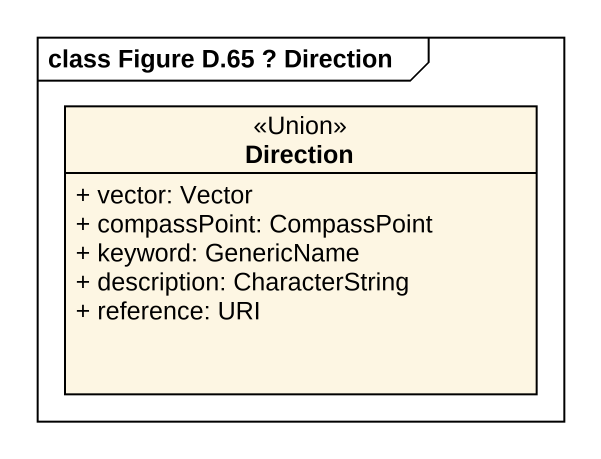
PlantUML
@startuml
mainframe class Figure D.65 ? Direction
hide circle
hide empty members
skinparam classAttributeIconSize 0
class Direction <<Union>> {
  + vector: Vector
  + compassPoint: CompassPoint
  + keyword: GenericName
  + description: CharacterString
  + reference: URI
}
@enduml
